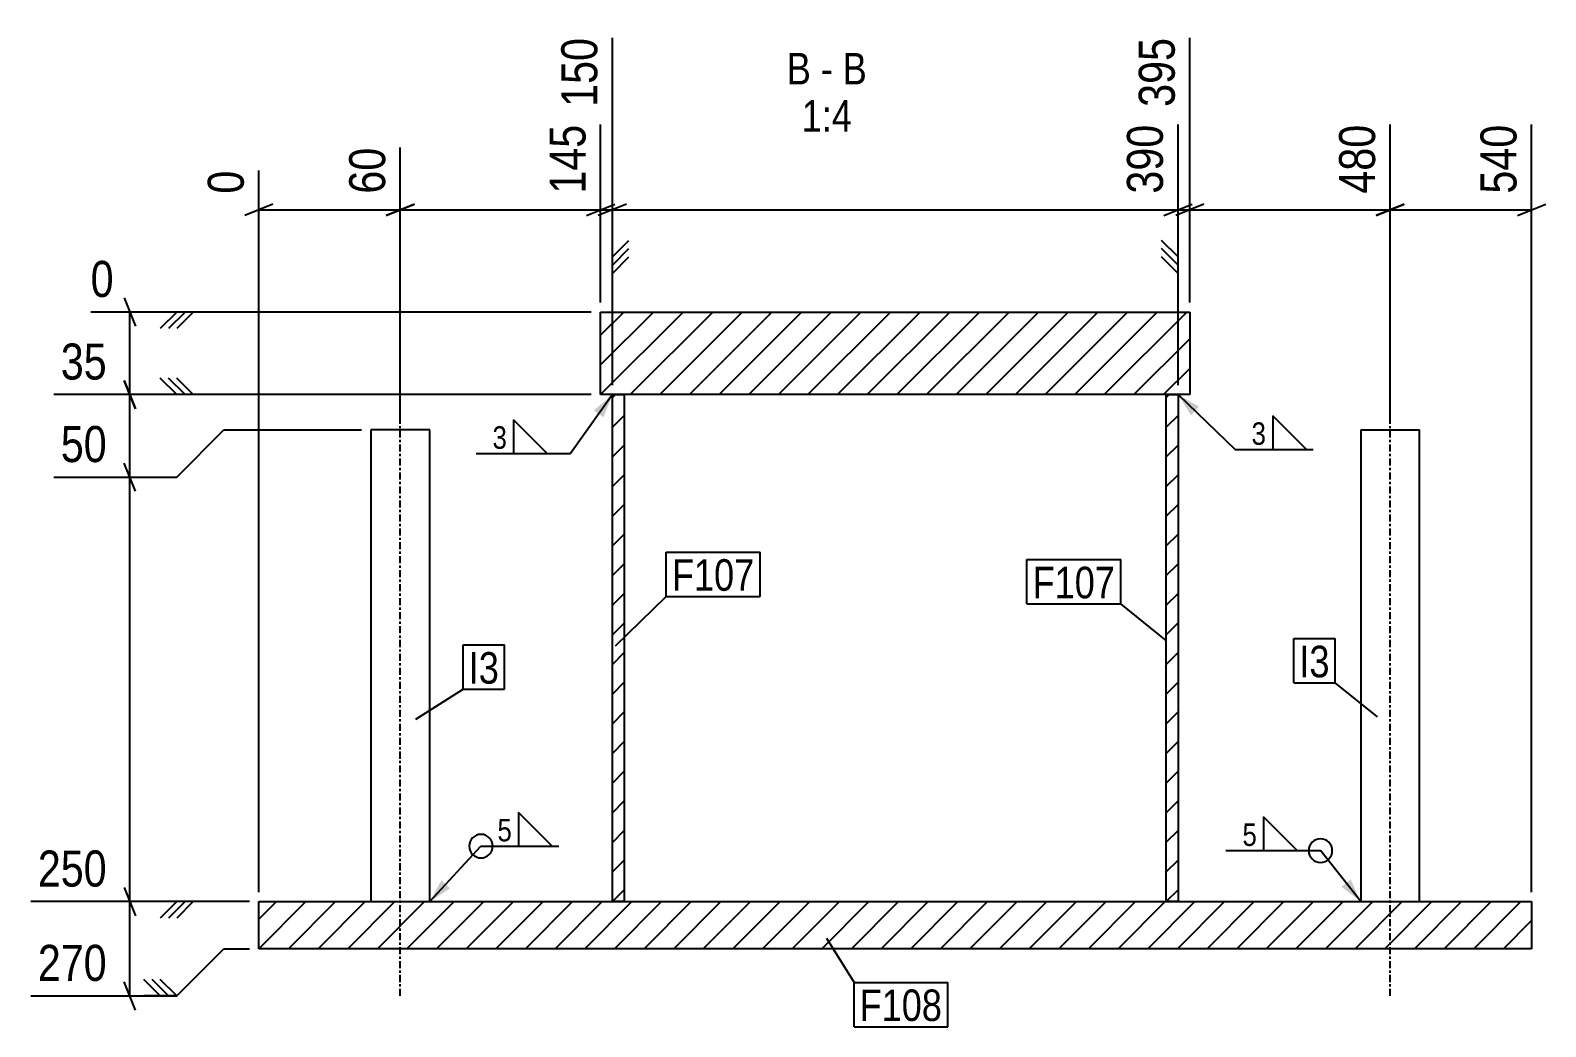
# Model space of a CAD drawing. Header units: millimetres. Extents: x 9 to 44154, y 10 to 1769.
# Drawn here: x 9 to 652, y 10 to 432 of the extents above; entities that cross this region are included whole.
import ezdxf

# ---------------------------------------------------------------- set-up
doc = ezdxf.new("R2010")
doc.units = ezdxf.units.MM
doc.linetypes.add('DXK_LINE_DOT2', pattern=[3.9198, 1.9599, -1.9599])
doc.linetypes.add('DXK_LINE_DOT3', pattern=[5.9187, 2.979, -0.9799, 0.9799, -0.9799])
for name, color, linetype in [('MÅLSÆTNING', 7, 'Continuous'), ('STÅL', 7, 'Continuous'), ('TEKST', 7, 'Continuous')]:
    doc.layers.add(name, color=color, linetype=linetype)
doc.styles.add('Arial Narrow', font='ARIALN.TTF', dxfattribs={"height": 0.2})

msp = doc.modelspace()

# ---------------------------------------------------------------- hatches: boundary and pattern name
at = {"layer": 'STÅL', "linetype": 'Continuous'}
h = msp.add_hatch(dxfattribs=at)
h.set_pattern_fill('', scale=2.8, style=0, pattern_type=0)
h.set_pattern_definition([(45, (251.279, 277.624), (-6.28618, 6.28618), [])])
h.paths.add_polyline_path([(251.28, 312.62), (251.28, 277.62), (501.28, 277.62), (501.28, 312.62)])
h = msp.add_hatch(dxfattribs=at)
h.set_pattern_fill('', scale=2.8, style=0, pattern_type=0)
h.set_pattern_definition([(45, (256.2846, 62.624), (-6.28618, 6.28618), [])])
h.paths.add_polyline_path([(256.28, 277.62), (256.28, 62.62), (261.28, 62.62), (261.28, 277.62)])
h = msp.add_hatch(dxfattribs=at)
h.set_pattern_fill('', scale=2.8, style=0, pattern_type=0)
h.set_pattern_definition([(45, (491.279, 62.624), (-6.28618, 6.28618), [])])
h.paths.add_polyline_path([(491.28, 277.62), (491.28, 62.62), (496.28, 62.62), (496.28, 277.62)])
h = msp.add_hatch(dxfattribs=at)
h.set_pattern_fill('', scale=2.8, style=0, pattern_type=0)
h.set_pattern_definition([(45, (106.279, 42.624), (-6.28618, 6.28618), [])])
h.paths.add_polyline_path([(106.28, 62.62), (106.28, 42.62), (646.28, 42.62), (646.28, 62.62)])
at = {"layer": 'TEKST', "linetype": 'Continuous'}
for points in [[(248.45, 270.92), (256.28, 277.62), (252.53, 268.03)], [(501.75, 268.89), (496.28, 277.62), (505.22, 272.49)], [(187.41, 68.27), (178.78, 62.62), (183.73, 71.67)], [(569.55, 72.02), (573.78, 62.62), (565.62, 68.93)]]:
    msp.add_hatch(color=3, dxfattribs=at).paths.add_polyline_path(points)

# ---------------------------------------------------------------- linework, layer by layer
at = {"layer": 'MÅLSÆTNING', "color": 7, "linetype": 'Continuous'}
for p, q in [((256.28, 281.62), (256.28, 428.89)), ((256.28, 281.62), (256.28, 428.89)), ((501.28, 316.62), (501.28, 428.89)), ((251.28, 316.62), (251.28, 392.09)), ((251.28, 316.62), (251.28, 392.09)), ((496.28, 281.62), (496.28, 392.09)), ((496.28, 281.62), (496.28, 392.09)), ((586.28, 266.62), (586.28, 392.09)), ((586.28, 266.62), (586.28, 392.09)), ((646.28, 66.62), (646.28, 392.09)), ((166.28, 266.62), (166.28, 382.34)), ((106.28, 66.62), (106.28, 372.59)), ((112.28, 358.44), (100.28, 353.64)), ((106.28, 356.04), (166.28, 356.04)), ((160.28, 353.64), (172.28, 358.44)), ((166.28, 356.04), (251.28, 356.04)), ((245.28, 353.64), (257.28, 358.44)), ((245.28, 353.64), (257.28, 358.44)), ((262.28, 358.44), (250.28, 353.64)), ((262.28, 358.44), (250.28, 353.64)), ((251.28, 356.04), (256.28, 356.04)), ((256.28, 356.04), (496.28, 356.04)), ((490.28, 353.64), (502.28, 358.44)), ((490.28, 353.64), (502.28, 358.44)), ((507.28, 358.44), (495.28, 353.64)), ((507.28, 358.44), (495.28, 353.64)), ((496.28, 356.04), (501.28, 356.04)), ((501.28, 356.04), (586.28, 356.04)), ((592.28, 358.44), (580.28, 353.64)), ((580.28, 353.64), (592.28, 358.44)), ((586.28, 356.04), (646.28, 356.04)), ((640.28, 353.64), (652.28, 358.44)), ((256.28, 336.04), (263.28, 343.04)), ((256.28, 329.04), (256.28, 343.04)), ((256.28, 336.04), (263.28, 343.04)), ((256.28, 329.04), (256.28, 343.04)), ((496.28, 336.04), (489.28, 343.04)), ((496.28, 336.04), (489.28, 343.04)), ((496.28, 329.04), (496.28, 343.04)), ((496.28, 329.04), (496.28, 343.04)), ((256.28, 332.54), (263.28, 339.54)), ((256.28, 332.54), (263.28, 339.54)), ((256.28, 329.04), (263.28, 336.04)), ((256.28, 329.04), (263.28, 336.04)), ((496.28, 332.54), (489.28, 339.54)), ((496.28, 332.54), (489.28, 339.54)), ((496.28, 329.04), (489.28, 336.04)), ((496.28, 329.04), (489.28, 336.04)), ((49.08, 318.62), (53.88, 306.62)), ((247.28, 312.62), (34.93, 312.62)), ((51.48, 277.62), (51.48, 312.62)), ((71.48, 312.62), (64.48, 305.62)), ((78.48, 312.62), (64.48, 312.62)), ((74.98, 312.62), (67.98, 305.62)), ((78.48, 312.62), (71.48, 305.62)), ((49.08, 283.62), (53.88, 271.62)), ((53.88, 271.62), (49.08, 283.62)), ((71.48, 277.62), (64.48, 284.62)), ((71.48, 277.62), (64.48, 284.62)), ((74.98, 277.62), (67.98, 284.62)), ((74.98, 277.62), (67.98, 284.62)), ((78.48, 277.62), (71.48, 284.62)), ((78.48, 277.62), (71.48, 284.62)), ((247.28, 277.62), (19.35, 277.62)), ((51.48, 242.62), (51.48, 277.62)), ((78.48, 277.62), (64.48, 277.62)), ((78.48, 277.62), (64.48, 277.62)), ((71.48, 242.62), (91.48, 262.62)), ((71.48, 242.62), (91.48, 262.62)), ((91.48, 262.62), (149.78, 262.62)), ((91.48, 262.62), (149.78, 262.62)), ((53.88, 236.62), (49.08, 248.62)), ((53.88, 236.62), (49.08, 248.62)), ((19.35, 242.62), (71.48, 242.62)), ((51.48, 62.62), (51.48, 242.62)), ((49.08, 68.62), (53.88, 56.62)), ((49.08, 68.62), (53.88, 56.62)), ((102.28, 62.62), (9.6, 62.62)), ((102.28, 62.62), (9.6, 62.62)), ((51.48, 22.62), (51.48, 62.62)), ((71.48, 62.62), (64.48, 55.62)), ((78.48, 62.62), (64.48, 62.62)), ((71.48, 62.62), (64.48, 55.62)), ((78.48, 62.62), (64.48, 62.62)), ((74.98, 62.62), (67.98, 55.62)), ((74.98, 62.62), (67.98, 55.62)), ((78.48, 62.62), (71.48, 55.62)), ((78.48, 62.62), (71.48, 55.62)), ((71.48, 22.62), (91.48, 42.62)), ((91.48, 42.62), (102.28, 42.62)), ((53.88, 16.62), (49.08, 28.62)), ((64.48, 22.62), (57.48, 29.62)), ((67.98, 22.62), (60.98, 29.62)), ((71.48, 22.62), (64.48, 29.62)), ((9.6, 22.62), (71.48, 22.62)), ((71.48, 22.62), (57.48, 22.62))]:
    msp.add_line(p, q, dxfattribs=at)
at = {"layer": 'STÅL', "color": 2, "linetype": 'Continuous'}
for p, q in [((251.28, 277.62), (251.28, 312.62)), ((251.28, 312.62), (501.28, 312.62)), ((501.28, 312.62), (501.28, 277.62)), ((501.28, 277.62), (251.28, 277.62)), ((256.28, 62.62), (256.28, 277.62)), ((256.28, 277.62), (261.28, 277.62)), ((261.28, 277.62), (261.28, 62.62)), ((491.28, 62.62), (491.28, 277.62)), ((491.28, 277.62), (496.28, 277.62)), ((496.28, 277.62), (496.28, 62.62)), ((153.78, 262.62), (153.78, 62.62)), ((178.78, 262.62), (153.78, 262.62)), ((178.78, 62.62), (178.78, 262.62)), ((573.78, 262.62), (573.78, 62.62)), ((573.78, 262.62), (598.78, 262.62)), ((598.78, 62.62), (598.78, 262.62)), ((106.28, 42.62), (106.28, 62.62)), ((106.28, 62.62), (646.28, 62.62)), ((261.28, 62.62), (256.28, 62.62)), ((496.28, 62.62), (491.28, 62.62)), ((646.28, 62.62), (646.28, 42.62)), ((646.28, 42.62), (106.28, 42.62))]:
    msp.add_line(p, q, dxfattribs=at)
at = {"layer": 'STÅL', "color": 7, "linetype": 'DXK_LINE_DOT3'}
for p, q in [((166.28, 22.62), (166.28, 302.62)), ((586.28, 22.62), (586.28, 302.62))]:
    msp.add_line(p, q, dxfattribs=at)
at = {"layer": 'STÅL', "color": 7, "linetype": 'DXK_LINE_DOT2'}
for p, q in [((153.78, 62.62), (178.78, 62.62)), ((573.78, 62.62), (598.78, 62.62))]:
    msp.add_line(p, q, dxfattribs=at)
at = {"layer": 'TEKST', "color": 3, "linetype": 'Continuous'}
for p, q in [((256.28, 277.62), (238.53, 252.64)), ((496.28, 277.62), (520.49, 254.33)), ((178.78, 62.62), (200.53, 86.16)), ((573.78, 62.62), (556.73, 84.24))]:
    msp.add_line(p, q, dxfattribs=at)
for centre, start, end in [((200.53, 86.16), 90, 270), ((556.73, 84.24), 90, 270), ((556.73, 84.24), 270, 90)]:
    msp.add_arc(centre, 5, start, end, dxfattribs=at)

# ---------------------------------------------------------------- wipeouts: each hides what was drawn before it
at = {"color": 0, "linetype": 'Continuous'}
for points in [[(340.52, 409.14), (340.52, 423.14), (330.3, 423.14), (330.3, 409.14)], [(349.82, 409.14), (349.82, 423.14), (344.72, 423.14), (344.72, 409.14)], [(364.25, 409.14), (364.25, 423.14), (354.02, 423.14), (354.02, 409.14)], [(357.94, 389.14), (357.94, 403.14), (336.61, 403.14), (336.61, 389.14)]]:
    msp.add_wipeout(points, dxfattribs=at).dxf.layer = 'TEKST'
at = {"color": 0}
for points in [[(212.33, 253.84), (212.33, 265.44), (204.63, 265.44), (204.63, 253.84)], [(534.39, 255.53), (534.39, 267.13), (526.69, 267.13), (526.69, 255.53)], [(316.53, 194.45), (316.53, 208.45), (281.57, 208.45), (281.57, 194.45)], [(469.55, 191.25), (469.55, 205.25), (434.59, 205.25), (434.59, 191.25)], [(208.15, 155.05), (208.15, 169.05), (195.35, 169.05), (195.35, 155.05)], [(560.58, 157.77), (560.58, 171.77), (547.78, 171.77), (547.78, 157.77)], [(214.42, 87.36), (214.42, 98.96), (206.73, 98.96), (206.73, 87.36)], [(530.53, 85.44), (530.53, 97.04), (522.83, 97.04), (522.83, 85.44)], [(396.16, 12), (396.16, 26), (361.2, 26), (361.2, 12)]]:
    msp.add_wipeout(points, dxfattribs=at).dxf.layer = 'TEKST'

# ---------------------------------------------------------------- next in the draw order: linework, layer by layer
at = {"layer": 'TEKST', "color": 3, "linetype": 'Continuous'}
for p, q in [((228.67, 252.64), (214.38, 266.93)), ((214.38, 266.93), (214.38, 252.64)), ((550.73, 254.33), (536.45, 268.62)), ((536.45, 268.62), (536.45, 254.33)), ((198.43, 252.64), (238.53, 252.64)), ((214.38, 252.64), (228.67, 252.64)), ((520.49, 254.33), (553.59, 254.33)), ((536.45, 254.33), (550.73, 254.33)), ((230.76, 86.16), (216.48, 100.44)), ((216.48, 100.44), (216.48, 86.16)), ((546.87, 84.24), (532.58, 98.53)), ((532.58, 98.53), (532.58, 84.24)), ((200.53, 86.16), (233.62, 86.16)), ((216.48, 86.16), (230.76, 86.16)), ((516.63, 84.24), (556.73, 84.24)), ((532.58, 84.24), (546.87, 84.24))]:
    msp.add_line(p, q, dxfattribs=at)
msp.add_arc((200.53, 86.16), 5, 270, 90, dxfattribs=at)

# ---------------------------------------------------------------- next in the draw order: texts
at = {"layer": 'TEKST', "color": 3, "linetype": 'Continuous', "style": 'Arial Narrow'}
for s, height, p in [('B', 13.36, (330.3, 409.14)), ('B', 13.36, (354.02, 409.14)), ('-', 13.36, (344.72, 409.14)), ('1:4', 13.362, (336.61, 389.14))]:
    msp.add_text(s, height=height, dxfattribs=at).set_placement(p)
at = {"layer": 'TEKST', "color": 3, "style": 'Arial Narrow'}
for s, p in [('3', (205.43, 254.64)), ('3', (527.49, 256.33)), ('5', (207.53, 88.16)), ('5', (523.63, 86.24))]:
    msp.add_text(s, height=9.54, dxfattribs=at).set_placement(p)

# ---------------------------------------------------------------- next in the draw order: wipeouts: each hides what was drawn before it
at = {"color": 0, "linetype": 'Continuous'}
for points in [[(253.08, 432.09), (230.68, 432.09), (230.68, 396.44), (253.08, 396.44)], [(498.08, 432.09), (475.68, 432.09), (475.68, 396.44), (498.08, 396.44)], [(583.08, 395.29), (560.68, 395.29), (560.68, 359.64), (583.08, 359.64)], [(643.08, 395.29), (620.68, 395.29), (620.68, 359.64), (643.08, 359.64)], [(163.08, 385.54), (140.68, 385.54), (140.68, 359.64), (163.08, 359.64)], [(103.08, 375.79), (80.68, 375.79), (80.68, 359.64), (103.08, 359.64)], [(47.88, 315.82), (47.88, 338.22), (31.73, 338.22), (31.73, 315.82)], [(44.96, 280.82), (44.96, 303.22), (19.06, 303.22), (19.06, 280.82)], [(44.96, 245.82), (44.96, 268.22), (19.06, 268.22), (19.06, 245.82)], [(44.96, 65.82), (44.96, 88.22), (9.31, 88.22), (9.31, 65.82)], [(44.96, 25.82), (44.96, 48.22), (9.31, 48.22), (9.31, 25.82)]]:
    msp.add_wipeout(points, dxfattribs=at).dxf.layer = 'MÅLSÆTNING'
at = {"color": 0}
for points in [[(316.53, 194.45), (316.53, 208.45), (281.57, 208.45), (281.57, 194.45)], [(469.55, 191.25), (469.55, 205.25), (434.59, 205.25), (434.59, 191.25)], [(208.15, 155.05), (208.15, 169.05), (195.35, 169.05), (195.35, 155.05)], [(560.58, 157.77), (560.58, 171.77), (547.78, 171.77), (547.78, 157.77)], [(396.16, 12), (396.16, 26), (361.2, 26), (361.2, 12)]]:
    msp.add_wipeout(points, dxfattribs=at).dxf.layer = 'TEKST'

# ---------------------------------------------------------------- next in the draw order: linework, layer by layer
at = {"layer": 'MÅLSÆTNING', "color": 7, "linetype": 'Continuous'}
for p, q in [((501.28, 316.62), (501.28, 428.89)), ((166.28, 266.62), (166.28, 382.34)), ((172.28, 358.44), (160.28, 353.64)), ((247.28, 277.62), (19.35, 277.62)), ((19.35, 242.62), (71.48, 242.62))]:
    msp.add_line(p, q, dxfattribs=at)
at = {"layer": 'TEKST', "color": 7, "linetype": 'Continuous'}
for p, q in [((279.17, 210.85), (318.93, 210.85)), ((279.17, 192.05), (279.17, 210.85)), ((318.93, 192.05), (318.93, 210.85)), ((432.19, 207.65), (471.95, 207.65)), ((432.19, 188.85), (432.19, 207.65)), ((471.95, 188.85), (471.95, 207.65)), ((257.58, 171.16), (279.17, 192.05)), ((279.17, 192.05), (318.93, 192.05)), ((432.19, 188.85), (471.95, 188.85)), ((491.28, 173.29), (471.95, 188.85)), ((545.38, 174.17), (562.98, 174.17)), ((545.38, 155.37), (545.38, 174.17)), ((562.98, 155.37), (562.98, 174.17)), ((192.95, 171.45), (210.55, 171.45)), ((192.95, 152.65), (192.95, 171.45)), ((210.55, 152.65), (210.55, 171.45)), ((545.38, 155.37), (562.98, 155.37)), ((580.95, 141), (562.98, 155.37)), ((172.94, 140.05), (192.95, 152.65)), ((192.95, 152.65), (210.55, 152.65)), ((347.12, 47.15), (358.8, 28.4)), ((358.8, 28.4), (398.56, 28.4)), ((358.8, 9.6), (358.8, 28.4)), ((398.56, 9.6), (398.56, 28.4)), ((358.8, 9.6), (398.56, 9.6))]:
    msp.add_line(p, q, dxfattribs=at)

# ---------------------------------------------------------------- next in the draw order: texts
at = {"layer": 'MÅLSÆTNING', "color": 3, "linetype": 'Continuous', "style": 'Arial Narrow'}
for s, height, p in [('150', 15.271, (249.88, 399.64)), ('395', 15.271, (494.88, 399.64)), ('480', 15.271, (579.88, 362.84)), ('540', 15.271, (639.88, 362.84)), ('60', 15.271, (159.88, 362.84)), ('0', 15.27, (99.88, 362.84))]:
    msp.add_text(s, height=height, rotation=90.00021, dxfattribs=at).set_placement(p)
for s, height, p in [('0', 15.27, (34.93, 319.02)), ('35', 15.271, (22.26, 284.02)), ('50', 15.271, (22.26, 249.02)), ('250', 15.271, (12.51, 69.02)), ('270', 15.271, (12.51, 29.02))]:
    msp.add_text(s, height=height, dxfattribs=at).set_placement(p)
at = {"layer": 'TEKST', "color": 3, "style": 'Arial Narrow'}
for s, p in [('F107', (281.57, 194.45)), ('F107', (434.59, 191.25)), ('I3', (195.35, 155.05)), ('I3', (547.78, 157.77)), ('F108', (361.2, 12))]:
    msp.add_text(s, height=13.362, dxfattribs=at).set_placement(p)

# ---------------------------------------------------------------- next in the draw order: wipeouts: each hides what was drawn before it
at = {"color": 0, "linetype": 'Continuous'}
for points in [[(248.08, 395.29), (225.68, 395.29), (225.68, 359.64), (248.08, 359.64)], [(493.08, 395.29), (470.68, 395.29), (470.68, 359.64), (493.08, 359.64)]]:
    msp.add_wipeout(points, dxfattribs=at).dxf.layer = 'MÅLSÆTNING'

# ---------------------------------------------------------------- next in the draw order: texts
at = {"layer": 'MÅLSÆTNING', "color": 3, "linetype": 'Continuous', "style": 'Arial Narrow'}
for s, p in [('145', (244.88, 362.84)), ('390', (489.88, 362.84))]:
    msp.add_text(s, height=15.271, rotation=90.00021, dxfattribs=at).set_placement(p)

doc.saveas('drawing.dxf')
